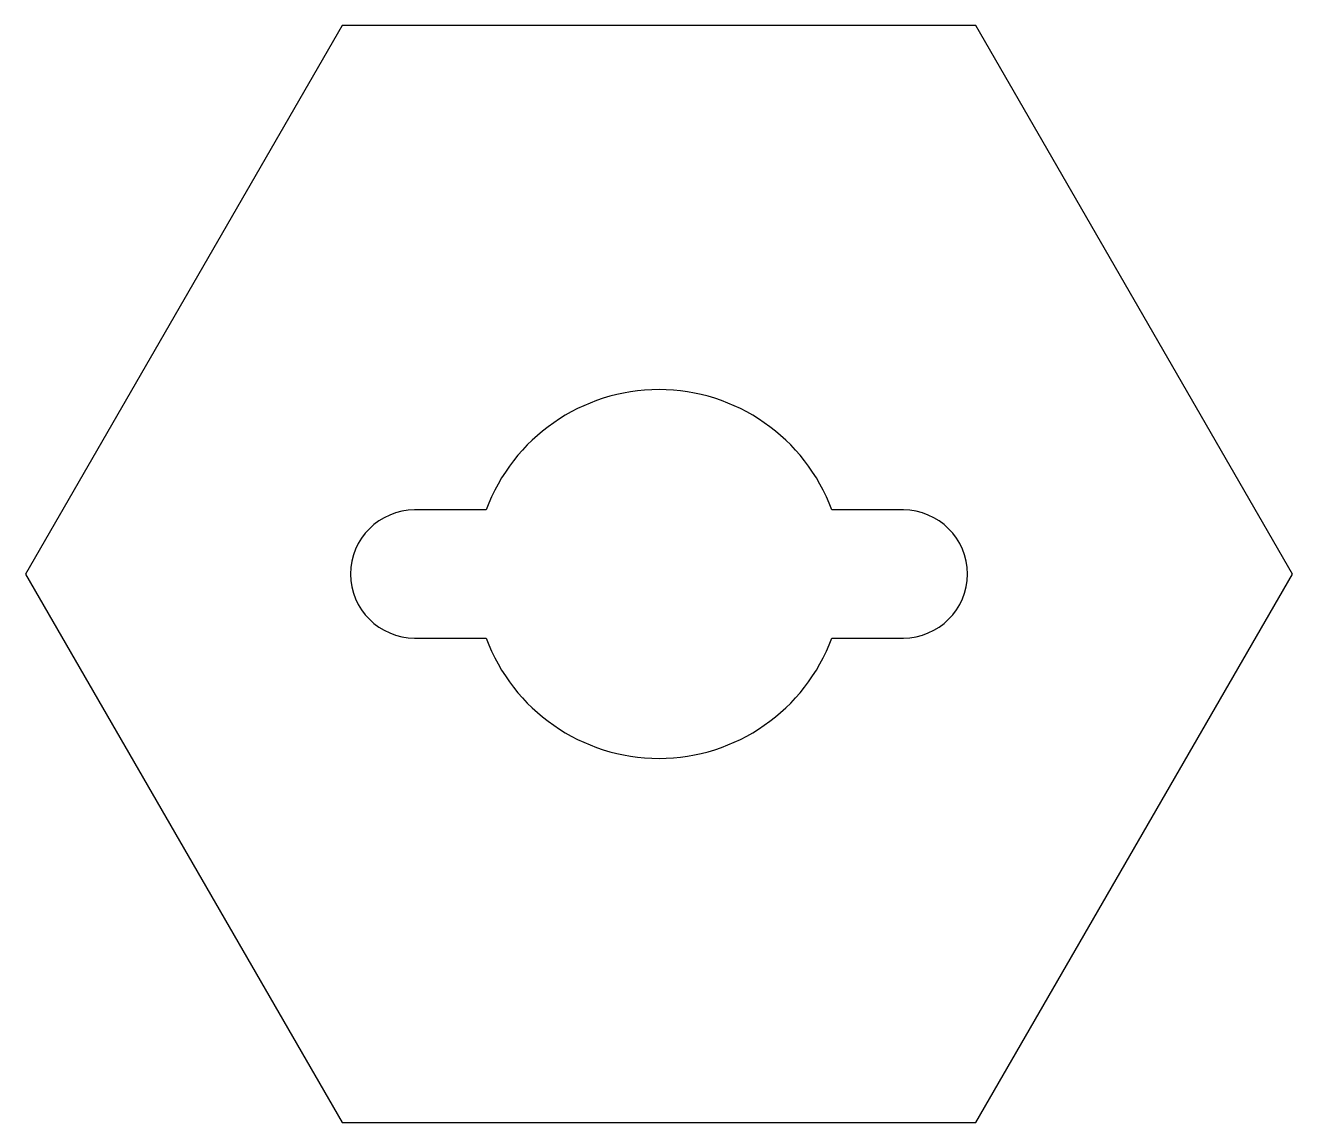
# Model space of a CAD drawing. Header units: millimetres. Extents: x -8.7 to 8.7, y -7.5 to 7.5.
import ezdxf

# ---------------------------------------------------------------- set-up
doc = ezdxf.new("R2010")
doc.units = ezdxf.units.MM
doc.layers.get('0').update_dxf_attribs({"linetype": 'CONTINUOUS'})

msp = doc.modelspace()

# ---------------------------------------------------------------- linework, layer by layer
msp.add_lwpolyline([(4.33, -7.5), (8.66, 0), (4.33, 7.5), (-4.33, 7.5), (-8.66, 0), (-4.33, -7.5)], close=True)
msp.add_lwpolyline([(-3.34, 0.875, 1), (-3.34, -0.875), (-2.363, -0.875, 0.696086), (2.363, -0.875), (3.34, -0.875, 1), (3.34, 0.875), (2.363, 0.875, 0.696086), (-2.363, 0.875)], format="xyb", close=True)

doc.saveas('drawing.dxf')
